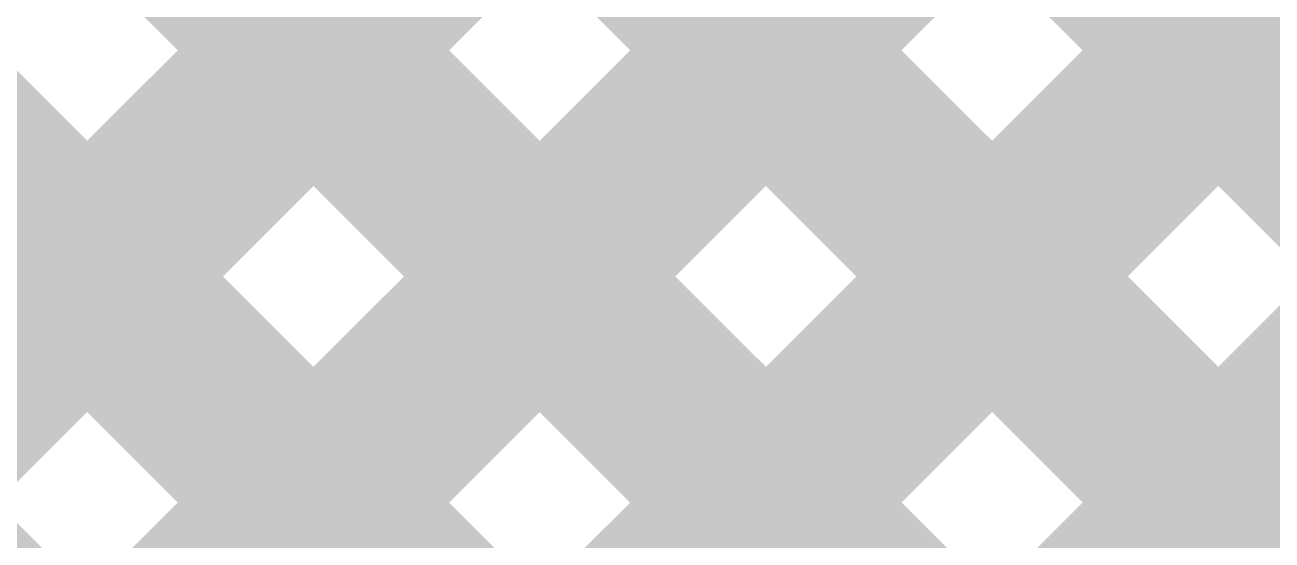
# Model space of a CAD drawing. Header units: millimetres. Extents: x 0 to 212, y 0 to 213.
# Drawn here: x 2.2828 to 2.3802, y 0.5806 to 0.6209 of the extents above; entities that cross this region are included whole.
import ezdxf

# ---------------------------------------------------------------- set-up
doc = ezdxf.new("R2010")
doc.units = ezdxf.units.MM
doc.header["$MEASUREMENT"] = 0
doc.layers.add('BottomLayer', color=5, linetype='Continuous')
doc.layers.add('TopLayer', color=1, linetype='Continuous')

msp = doc.modelspace()

# ---------------------------------------------------------------- hatches: boundary and pattern name
at = {"layer": 'BottomLayer'}
for points in [[(1.797453, 1.186876), (1.80806, 1.197483), (2.503179, 0.502363), (2.492572, 0.491756)], [(1.742697, 1.170921), (1.753303, 1.181528), (2.467824, 0.467008), (2.457217, 0.456401)], [(1.779185, 1.169788), (1.789792, 1.180395), (2.485502, 0.484685), (2.474895, 0.474079)], [(1.742697, 1.135566), (1.753303, 1.146173), (2.450146, 0.44933), (2.43954, 0.438723)], [(1.742697, 1.100211), (1.753303, 1.110818), (2.432469, 0.431652), (2.421862, 0.421046)], [(2.075121, 0.378155), (2.064514, 0.388762), (2.532697, 0.856944), (2.543303, 0.846338)], [(2.111273, 0.378952), (2.100666, 0.389559), (2.532697, 0.821589), (2.543303, 0.810982)], [(2.142971, 0.375295), (2.132364, 0.385901), (2.532697, 0.786234), (2.543303, 0.775627)], [(2.153532, 0.3505), (2.142925, 0.361107), (2.532697, 0.750878), (2.543303, 0.740272)]]:
    msp.add_hatch(color=5, dxfattribs=at).paths.add_polyline_path(points)
at = {"layer": 'TopLayer'}
for points in [[(1.939756, 1.044572), (1.950363, 1.055179), (2.542303, 0.463239), (2.531697, 0.452632)], [(1.922079, 1.026895), (1.932685, 1.037502), (2.542303, 0.427884), (2.531697, 0.417277)], [(1.904401, 1.009217), (1.915008, 1.019824), (2.542303, 0.392528), (2.531697, 0.381922)], [(1.886723, 0.99154), (1.89733, 1.002146), (2.542303, 0.357173), (2.531697, 0.346566)], [(1.869046, 0.973862), (1.879652, 0.984469), (2.542303, 0.321818), (2.531697, 0.311211)], [(2.075121, 0.378155), (2.064514, 0.388762), (2.531697, 0.855944), (2.542303, 0.845338)], [(2.111273, 0.378952), (2.100666, 0.389559), (2.531697, 0.820589), (2.542303, 0.809982)], [(2.142971, 0.375295), (2.132364, 0.385901), (2.531697, 0.785234), (2.542303, 0.774627)], [(2.153532, 0.3505), (2.142925, 0.361107), (2.531697, 0.749878), (2.542303, 0.739272)]]:
    msp.add_hatch(color=1, dxfattribs=at).paths.add_polyline_path(points)

doc.saveas('drawing.dxf')
